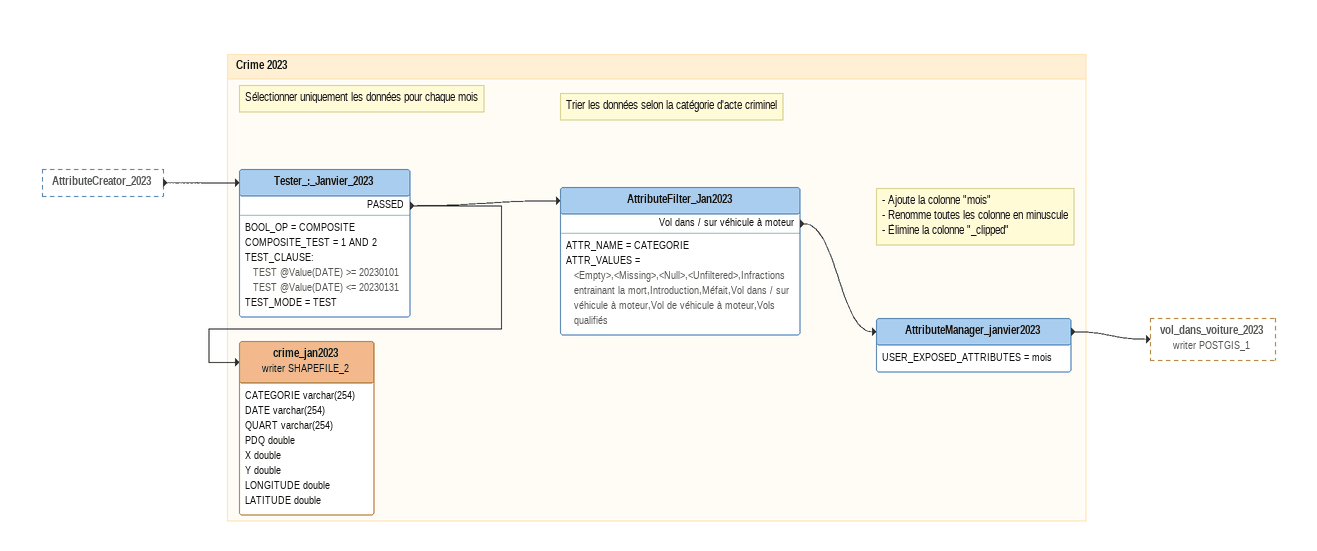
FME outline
AttributeCreator_2023 [outside]
    -> Tester_:_Janvier_2023

Bookmark: Crime 2023
Note: Sélectionner uniquement les données pour chaque mois
Tester_:_Janvier_2023
    BOOL_OP = COMPOSITE
    COMPOSITE_TEST = 1 AND 2
    TEST_CLAUSE:
      TEST @Value(DATE) >= 20230101
      TEST @Value(DATE) <= 20230131
    TEST_MODE = TEST
    PASSED -> AttributeFilter_Jan2023
    PASSED -> crime_jan2023 (writer SHAPEFILE_2)
Note: Trier les données selon la catégorie d'acte criminel
AttributeFilter_Jan2023
    ATTR_NAME = CATEGORIE
    ATTR_VALUES = <Empty>,<Missing>,<Null>,<Unfiltered>,Infractions entrainant la mort,Introduction,Méfait,Vol dans / sur véhicule à moteur,Vol de véhicule à moteur,Vols qualifiés
    Vol dans / sur véhicule à moteur -> AttributeManager_janvier2023
Note: - Ajoute la colonne "mois" / - Renomme toutes les colonne en minuscule / - Élimine la colonne "_clipped"
AttributeManager_janvier2023
    USER_EXPOSED_ATTRIBUTES = mois
    -> vol_dans_voiture_2023 (writer POSTGIS_1)
crime_jan2023 (writer SHAPEFILE_2)
    attributes: CATEGORIE varchar(254), DATE varchar(254), QUART varchar(254), PDQ double, X double, Y double, LONGITUDE double, LATITUDE double
